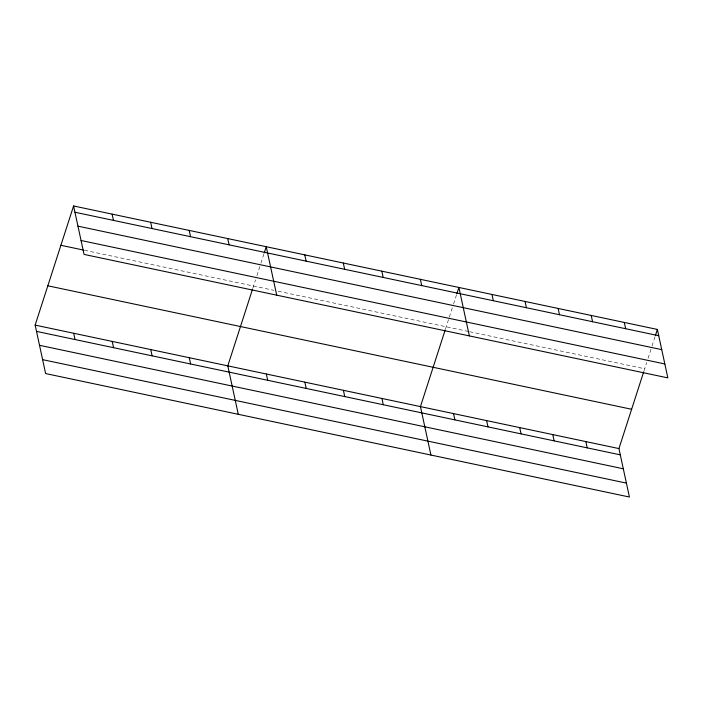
<?xml version="1.0" encoding="UTF-8"?>
<svg xmlns="http://www.w3.org/2000/svg" width="703" height="703" viewBox="0 0 703 703"><rect width="100%" height="100%" fill="white"/><g stroke="black" fill="none" stroke-linecap="round" stroke-linejoin="round"><path stroke-width="0.53" stroke-dasharray="3.52 2.64" d="M252.904 288.063L255.558 279.829M256.894 275.69L259.899 266.375M260.901 263.274L263.897 253.959M445.553 328.802L452.547 307.123M453.549 304.021L456.555 294.706M644.036 370.789L646.698 362.555M648.034 358.416L651.031 349.101M652.033 345.999L655.038 336.684M84.448 250.268L273.889 290.339M278.168 291.244L468.611 331.517M469.683 331.746L644.695 368.759"/><path stroke-width="1.05" d="M643.711 371.799L618.939 448.584L629.413 497.03L45.625 373.557L35.15 325.111L73.587 205.97L657.375 329.443L667.85 377.889L84.061 254.416L73.587 205.97M252.57 289.074L227.798 365.859L238.273 414.304M264.231 252.922L266.235 246.718L276.71 295.163M445.227 329.821L420.447 406.606L430.921 455.052M456.888 293.669L458.892 287.465L469.358 335.902M655.372 335.647L657.375 329.443M74.949 212.244L658.737 335.718M77.954 226.164L661.743 349.637M81.056 240.496L664.845 363.969M60.906 245.285L83.376 250.04M47.83 285.796L631.619 409.269M35.15 325.111L618.939 448.584M36.503 331.394L620.292 454.859M39.517 345.305L623.306 468.778M42.619 359.646L626.399 483.11M624.299 322.449L625.652 328.723M591.214 315.454L592.567 321.728M558.129 308.45L559.491 314.733M585.854 441.589L587.216 447.864M525.053 301.455L526.406 307.729M552.778 434.595L554.131 440.869M491.968 294.46L493.33 300.735M519.693 427.6L521.055 433.874M486.617 420.596L487.97 426.879M453.532 413.601L454.885 419.876M420.359 279.311L421.712 285.594M381.826 271.165L383.188 277.439M381.922 398.46L383.276 404.735M343.301 263.019L344.655 269.293M343.389 390.306L344.751 396.58M304.768 254.864L306.121 261.147M304.856 382.16L306.218 388.434M266.332 374.005L267.685 380.288M227.71 238.572L229.064 244.846M189.177 230.417L190.539 236.691M189.274 357.713L190.627 363.987M150.644 222.271L152.006 228.545M150.741 349.558L152.094 355.841M112.12 214.125L113.473 220.399M112.208 341.412L113.57 347.686M73.683 333.266L75.036 339.54"/></g></svg>
